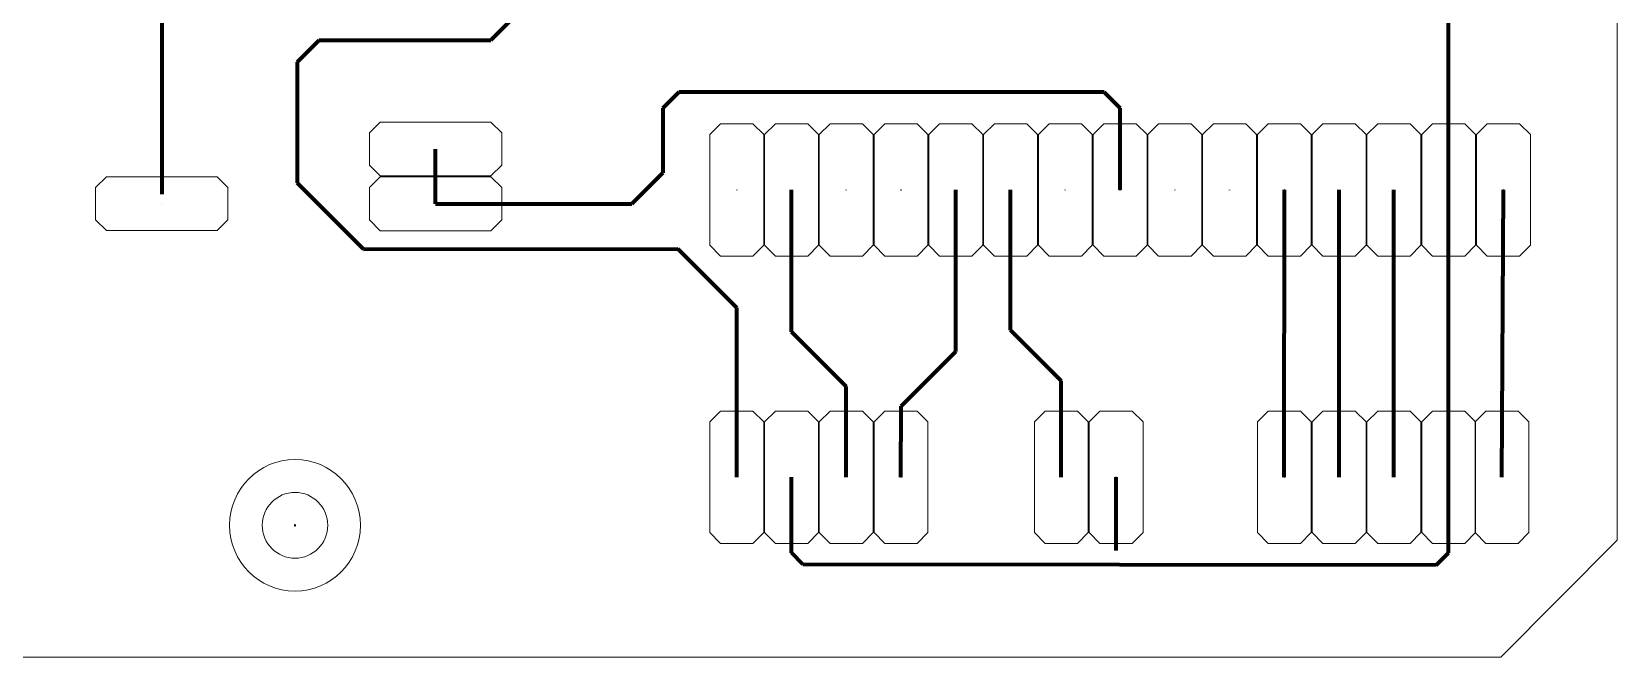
# Model space of a CAD drawing. Header units: millimetres. Extents: x -145 to 148, y -255 to 152.
# Drawn here: x -92.1 to -18.5, y 68.3 to 97.4 of the extents above; entities that cross this region are included whole.
import ezdxf

# ---------------------------------------------------------------- set-up
doc = ezdxf.new("R2010")
doc.units = ezdxf.units.MM
doc.header["$MEASUREMENT"] = 0
doc.layers.add('Layer 1', color=7, linetype='Continuous')

msp = doc.modelspace()

# ---------------------------------------------------------------- linework, layer by layer
at = {"layer": 'Layer 1', "lineweight": 18}
for major_axis, ratio in [((0, 3.0569), 0.992934), ((0, 1.5285), 0.9928688)]:
    msp.add_ellipse((-79.8414, 74.4721), major_axis=major_axis, ratio=ratio, dxfattribs=at)
at = {"layer": 'Layer 1', "color": 6, "lineweight": 120}
for points in [[(-86.0098, 112.2601), (-86.0098, 112.2601), (-86.0216, 89.8467), (-86.0216, 89.8467)], [(-26.3322, 73.1961), (-26.3322, 73.1961), (-26.3337, 109.6717), (-26.3337, 109.6717)], [(-68.1312, 99.6539), (-68.1312, 99.6539), (-70.7659, 96.9951), (-70.7659, 96.9951)], [(-78.7288, 96.9952), (-78.7288, 96.9952), (-79.7418, 95.9822), (-79.7418, 95.9822)], [(-78.7288, 96.9952), (-78.7288, 96.9952), (-70.7659, 96.9951), (-70.7659, 96.9951)], [(-79.7418, 95.9822), (-79.7418, 95.9822), (-79.7418, 90.3678), (-79.7418, 90.3678)], [(-62.7827, 93.8389), (-62.7827, 93.8389), (-62.0388, 94.5829), (-62.0388, 94.5829)], [(-42.3149, 94.5825), (-42.3149, 94.5825), (-62.0388, 94.5829), (-62.0388, 94.5829)], [(-41.571, 93.8384), (-41.571, 93.8384), (-42.3149, 94.5825), (-42.3149, 94.5825)], [(-62.7827, 93.8389), (-62.7827, 93.8389), (-62.7828, 90.8327), (-62.7828, 90.8327)], [(-41.5719, 90.0421), (-41.5719, 90.0421), (-41.5714, 93.8388), (-41.5714, 93.8388)], [(-73.3226, 89.4022), (-73.3226, 89.4022), (-73.3218, 91.9422), (-73.3218, 91.9422)], [(-64.2141, 89.4021), (-64.2141, 89.4021), (-62.7828, 90.8327), (-62.7828, 90.8327)], [(-79.7418, 90.3678), (-79.7418, 90.3678), (-76.6722, 87.2983), (-76.6722, 87.2983)], [(-56.8145, 83.4619), (-56.8145, 83.4619), (-56.8137, 90.0421), (-56.8137, 90.0421)], [(-49.1944, 82.5427), (-49.1944, 82.5427), (-49.1919, 90.0421), (-49.1919, 90.0421)], [(-46.6513, 83.5352), (-46.6513, 83.5352), (-46.6537, 90.0421), (-46.6537, 90.0421)], [(-33.9537, 76.7022), (-33.9537, 76.7022), (-33.9519, 90.0421), (-33.9519, 90.0421)], [(-31.4054, 76.7039), (-31.4054, 76.7039), (-31.4119, 90.0421), (-31.4119, 90.0421)], [(-28.8737, 76.7022), (-28.8737, 76.7022), (-28.8719, 90.0421), (-28.8719, 90.0421)], [(-23.8566, 76.7022), (-23.8566, 76.7022), (-23.7937, 90.0421), (-23.7937, 90.0421)], [(-73.3226, 89.4022), (-73.3226, 89.4022), (-64.2141, 89.4021), (-64.2141, 89.4021)], [(-76.6722, 87.2983), (-76.6722, 87.2983), (-62.0913, 87.3027), (-62.0913, 87.3027)], [(-59.3529, 84.5646), (-59.3529, 84.5646), (-62.0913, 87.3027), (-62.0913, 87.3027)], [(-59.3537, 76.7022), (-59.3537, 76.7022), (-59.3529, 84.5646), (-59.3529, 84.5646)], [(-54.2725, 80.9212), (-54.2725, 80.9212), (-56.8145, 83.4619), (-56.8145, 83.4619)], [(-44.2987, 81.1858), (-44.2987, 81.1858), (-46.6513, 83.5352), (-46.6513, 83.5352)], [(-51.7324, 80.0063), (-51.7324, 80.0063), (-49.1944, 82.5427), (-49.1944, 82.5427)], [(-54.2719, 76.7022), (-54.2719, 76.7022), (-54.2725, 80.9212), (-54.2725, 80.9212)], [(-44.3, 76.7022), (-44.3, 76.7022), (-44.2987, 81.1858), (-44.2987, 81.1858)], [(-51.7337, 76.7022), (-51.7337, 76.7022), (-51.7324, 80.0063), (-51.7324, 80.0063)], [(-56.8134, 73.1884), (-56.8134, 73.1884), (-56.8137, 76.7022), (-56.8137, 76.7022)], [(-41.7587, 73.3002), (-41.7587, 73.3002), (-41.76, 76.7022), (-41.76, 76.7022)], [(-56.2805, 72.6555), (-56.2805, 72.6555), (-56.8134, 73.1884), (-56.8134, 73.1884)], [(-26.9035, 72.6248), (-26.9035, 72.6248), (-26.3322, 73.1961), (-26.3322, 73.1961)], [(-26.9035, 72.6248), (-26.9035, 72.6248), (-56.2805, 72.6555), (-56.2805, 72.6555)]]:
    msp.add_open_spline(points, degree=3, dxfattribs=at)
at = {"layer": 'Layer 1', "lineweight": 18}
for points in [[(-18.5089, 100.0704), (-18.5089, 100.0704), (-18.5089, 73.7894), (-18.5089, 73.7894)], [(-23.9171, 68.3427), (-23.9171, 68.3427), (-18.5089, 73.7894), (-18.5089, 73.7894)], [(-130.0306, 68.3427), (-130.0306, 68.3427), (-23.9171, 68.3427), (-23.9171, 68.3427)]]:
    msp.add_open_spline(points, degree=3, dxfattribs=at)
at = {"layer": 'Layer 1', "lineweight": 9}
for points in [[(-70.7536, 90.6922), (-70.7536, 90.6922), (-75.89, 90.6922), (-75.89, 90.6922), (-75.89, 90.6922), (-76.39, 91.1922), (-76.39, 91.1922), (-76.39, 91.1922), (-76.39, 92.6922), (-76.39, 92.6922), (-76.39, 92.6922), (-75.89, 93.1922), (-75.89, 93.1922), (-75.89, 93.1922), (-70.7536, 93.1922), (-70.7536, 93.1922), (-70.7536, 93.1922), (-70.2536, 92.6922), (-70.2536, 92.6922), (-70.2536, 92.6922), (-70.2536, 91.1922), (-70.2536, 91.1922), (-70.2536, 91.1922), (-70.7536, 90.6922), (-70.7536, 90.6922)], [(-60.6019, 87.4739), (-60.6019, 87.4739), (-60.6019, 92.6103), (-60.6019, 92.6103), (-60.6019, 92.6103), (-60.1019, 93.1103), (-60.1019, 93.1103), (-60.1019, 93.1103), (-58.6019, 93.1103), (-58.6019, 93.1103), (-58.6019, 93.1103), (-58.1019, 92.6103), (-58.1019, 92.6103), (-58.1019, 92.6103), (-58.1019, 87.4739), (-58.1019, 87.4739), (-58.1019, 87.4739), (-58.6019, 86.9739), (-58.6019, 86.9739), (-58.6019, 86.9739), (-60.1019, 86.9739), (-60.1019, 86.9739), (-60.1019, 86.9739), (-60.6019, 87.4739), (-60.6019, 87.4739)], [(-58.0619, 87.4739), (-58.0619, 87.4739), (-58.0619, 92.6103), (-58.0619, 92.6103), (-58.0619, 92.6103), (-57.5619, 93.1103), (-57.5619, 93.1103), (-57.5619, 93.1103), (-56.0619, 93.1103), (-56.0619, 93.1103), (-56.0619, 93.1103), (-55.5619, 92.6103), (-55.5619, 92.6103), (-55.5619, 92.6103), (-55.5619, 87.4739), (-55.5619, 87.4739), (-55.5619, 87.4739), (-56.0619, 86.9739), (-56.0619, 86.9739), (-56.0619, 86.9739), (-57.5619, 86.9739), (-57.5619, 86.9739), (-57.5619, 86.9739), (-58.0619, 87.4739), (-58.0619, 87.4739)], [(-55.5219, 87.4739), (-55.5219, 87.4739), (-55.5219, 92.6103), (-55.5219, 92.6103), (-55.5219, 92.6103), (-55.0219, 93.1103), (-55.0219, 93.1103), (-55.0219, 93.1103), (-53.5219, 93.1103), (-53.5219, 93.1103), (-53.5219, 93.1103), (-53.0219, 92.6103), (-53.0219, 92.6103), (-53.0219, 92.6103), (-53.0219, 87.4739), (-53.0219, 87.4739), (-53.0219, 87.4739), (-53.5219, 86.9739), (-53.5219, 86.9739), (-53.5219, 86.9739), (-55.0219, 86.9739), (-55.0219, 86.9739), (-55.0219, 86.9739), (-55.5219, 87.4739), (-55.5219, 87.4739)], [(-52.9819, 87.4739), (-52.9819, 87.4739), (-52.9819, 92.6103), (-52.9819, 92.6103), (-52.9819, 92.6103), (-52.4819, 93.1103), (-52.4819, 93.1103), (-52.4819, 93.1103), (-50.9819, 93.1103), (-50.9819, 93.1103), (-50.9819, 93.1103), (-50.4819, 92.6103), (-50.4819, 92.6103), (-50.4819, 92.6103), (-50.4819, 87.4739), (-50.4819, 87.4739), (-50.4819, 87.4739), (-50.9819, 86.9739), (-50.9819, 86.9739), (-50.9819, 86.9739), (-52.4819, 86.9739), (-52.4819, 86.9739), (-52.4819, 86.9739), (-52.9819, 87.4739), (-52.9819, 87.4739)], [(-50.4419, 87.4739), (-50.4419, 87.4739), (-50.4419, 92.6103), (-50.4419, 92.6103), (-50.4419, 92.6103), (-49.9419, 93.1103), (-49.9419, 93.1103), (-49.9419, 93.1103), (-48.4419, 93.1103), (-48.4419, 93.1103), (-48.4419, 93.1103), (-47.9419, 92.6103), (-47.9419, 92.6103), (-47.9419, 92.6103), (-47.9419, 87.4739), (-47.9419, 87.4739), (-47.9419, 87.4739), (-48.4419, 86.9739), (-48.4419, 86.9739), (-48.4419, 86.9739), (-49.9419, 86.9739), (-49.9419, 86.9739), (-49.9419, 86.9739), (-50.4419, 87.4739), (-50.4419, 87.4739)], [(-47.9019, 87.4739), (-47.9019, 87.4739), (-47.9019, 92.6103), (-47.9019, 92.6103), (-47.9019, 92.6103), (-47.4019, 93.1103), (-47.4019, 93.1103), (-47.4019, 93.1103), (-45.9019, 93.1103), (-45.9019, 93.1103), (-45.9019, 93.1103), (-45.4019, 92.6103), (-45.4019, 92.6103), (-45.4019, 92.6103), (-45.4019, 87.4739), (-45.4019, 87.4739), (-45.4019, 87.4739), (-45.9019, 86.9739), (-45.9019, 86.9739), (-45.9019, 86.9739), (-47.4019, 86.9739), (-47.4019, 86.9739), (-47.4019, 86.9739), (-47.9019, 87.4739), (-47.9019, 87.4739)], [(-45.3619, 87.4739), (-45.3619, 87.4739), (-45.3619, 92.6103), (-45.3619, 92.6103), (-45.3619, 92.6103), (-44.8619, 93.1103), (-44.8619, 93.1103), (-44.8619, 93.1103), (-43.3619, 93.1103), (-43.3619, 93.1103), (-43.3619, 93.1103), (-42.8619, 92.6103), (-42.8619, 92.6103), (-42.8619, 92.6103), (-42.8619, 87.4739), (-42.8619, 87.4739), (-42.8619, 87.4739), (-43.3619, 86.9739), (-43.3619, 86.9739), (-43.3619, 86.9739), (-44.8619, 86.9739), (-44.8619, 86.9739), (-44.8619, 86.9739), (-45.3619, 87.4739), (-45.3619, 87.4739)], [(-42.8219, 87.4739), (-42.8219, 87.4739), (-42.8219, 92.6103), (-42.8219, 92.6103), (-42.8219, 92.6103), (-42.3219, 93.1103), (-42.3219, 93.1103), (-42.3219, 93.1103), (-40.8219, 93.1103), (-40.8219, 93.1103), (-40.8219, 93.1103), (-40.3219, 92.6103), (-40.3219, 92.6103), (-40.3219, 92.6103), (-40.3219, 87.4739), (-40.3219, 87.4739), (-40.3219, 87.4739), (-40.8219, 86.9739), (-40.8219, 86.9739), (-40.8219, 86.9739), (-42.3219, 86.9739), (-42.3219, 86.9739), (-42.3219, 86.9739), (-42.8219, 87.4739), (-42.8219, 87.4739)], [(-40.2819, 87.4739), (-40.2819, 87.4739), (-40.2819, 92.6103), (-40.2819, 92.6103), (-40.2819, 92.6103), (-39.7819, 93.1103), (-39.7819, 93.1103), (-39.7819, 93.1103), (-38.2819, 93.1103), (-38.2819, 93.1103), (-38.2819, 93.1103), (-37.7819, 92.6103), (-37.7819, 92.6103), (-37.7819, 92.6103), (-37.7819, 87.4739), (-37.7819, 87.4739), (-37.7819, 87.4739), (-38.2819, 86.9739), (-38.2819, 86.9739), (-38.2819, 86.9739), (-39.7819, 86.9739), (-39.7819, 86.9739), (-39.7819, 86.9739), (-40.2819, 87.4739), (-40.2819, 87.4739)], [(-37.7419, 87.4739), (-37.7419, 87.4739), (-37.7419, 92.6103), (-37.7419, 92.6103), (-37.7419, 92.6103), (-37.2419, 93.1103), (-37.2419, 93.1103), (-37.2419, 93.1103), (-35.7419, 93.1103), (-35.7419, 93.1103), (-35.7419, 93.1103), (-35.2419, 92.6103), (-35.2419, 92.6103), (-35.2419, 92.6103), (-35.2419, 87.4739), (-35.2419, 87.4739), (-35.2419, 87.4739), (-35.7419, 86.9739), (-35.7419, 86.9739), (-35.7419, 86.9739), (-37.2419, 86.9739), (-37.2419, 86.9739), (-37.2419, 86.9739), (-37.7419, 87.4739), (-37.7419, 87.4739)], [(-35.2019, 87.4739), (-35.2019, 87.4739), (-35.2019, 92.6103), (-35.2019, 92.6103), (-35.2019, 92.6103), (-34.7019, 93.1103), (-34.7019, 93.1103), (-34.7019, 93.1103), (-33.2019, 93.1103), (-33.2019, 93.1103), (-33.2019, 93.1103), (-32.7019, 92.6103), (-32.7019, 92.6103), (-32.7019, 92.6103), (-32.7019, 87.4739), (-32.7019, 87.4739), (-32.7019, 87.4739), (-33.2019, 86.9739), (-33.2019, 86.9739), (-33.2019, 86.9739), (-34.7019, 86.9739), (-34.7019, 86.9739), (-34.7019, 86.9739), (-35.2019, 87.4739), (-35.2019, 87.4739)], [(-32.6619, 87.4739), (-32.6619, 87.4739), (-32.6619, 92.6103), (-32.6619, 92.6103), (-32.6619, 92.6103), (-32.1619, 93.1103), (-32.1619, 93.1103), (-32.1619, 93.1103), (-30.6619, 93.1103), (-30.6619, 93.1103), (-30.6619, 93.1103), (-30.1619, 92.6103), (-30.1619, 92.6103), (-30.1619, 92.6103), (-30.1619, 87.4739), (-30.1619, 87.4739), (-30.1619, 87.4739), (-30.6619, 86.9739), (-30.6619, 86.9739), (-30.6619, 86.9739), (-32.1619, 86.9739), (-32.1619, 86.9739), (-32.1619, 86.9739), (-32.6619, 87.4739), (-32.6619, 87.4739)], [(-30.1219, 87.4739), (-30.1219, 87.4739), (-30.1219, 92.6103), (-30.1219, 92.6103), (-30.1219, 92.6103), (-29.6219, 93.1103), (-29.6219, 93.1103), (-29.6219, 93.1103), (-28.1219, 93.1103), (-28.1219, 93.1103), (-28.1219, 93.1103), (-27.6219, 92.6103), (-27.6219, 92.6103), (-27.6219, 92.6103), (-27.6219, 87.4739), (-27.6219, 87.4739), (-27.6219, 87.4739), (-28.1219, 86.9739), (-28.1219, 86.9739), (-28.1219, 86.9739), (-29.6219, 86.9739), (-29.6219, 86.9739), (-29.6219, 86.9739), (-30.1219, 87.4739), (-30.1219, 87.4739)], [(-27.5819, 87.4739), (-27.5819, 87.4739), (-27.5819, 92.6103), (-27.5819, 92.6103), (-27.5819, 92.6103), (-27.0819, 93.1103), (-27.0819, 93.1103), (-27.0819, 93.1103), (-25.5819, 93.1103), (-25.5819, 93.1103), (-25.5819, 93.1103), (-25.0819, 92.6103), (-25.0819, 92.6103), (-25.0819, 92.6103), (-25.0819, 87.4739), (-25.0819, 87.4739), (-25.0819, 87.4739), (-25.5819, 86.9739), (-25.5819, 86.9739), (-25.5819, 86.9739), (-27.0819, 86.9739), (-27.0819, 86.9739), (-27.0819, 86.9739), (-27.5819, 87.4739), (-27.5819, 87.4739)], [(-25.0419, 87.4739), (-25.0419, 87.4739), (-25.0419, 92.6103), (-25.0419, 92.6103), (-25.0419, 92.6103), (-24.5419, 93.1103), (-24.5419, 93.1103), (-24.5419, 93.1103), (-23.0419, 93.1103), (-23.0419, 93.1103), (-23.0419, 93.1103), (-22.5419, 92.6103), (-22.5419, 92.6103), (-22.5419, 92.6103), (-22.5419, 87.4739), (-22.5419, 87.4739), (-22.5419, 87.4739), (-23.0419, 86.9739), (-23.0419, 86.9739), (-23.0419, 86.9739), (-24.5419, 86.9739), (-24.5419, 86.9739), (-24.5419, 86.9739), (-25.0419, 87.4739), (-25.0419, 87.4739)], [(-83.4535, 88.154), (-83.4535, 88.154), (-88.5899, 88.154), (-88.5899, 88.154), (-88.5899, 88.154), (-89.0899, 88.654), (-89.0899, 88.654), (-89.0899, 88.654), (-89.0899, 90.154), (-89.0899, 90.154), (-89.0899, 90.154), (-88.5899, 90.654), (-88.5899, 90.654), (-88.5899, 90.654), (-83.4535, 90.654), (-83.4535, 90.654), (-83.4535, 90.654), (-82.9535, 90.154), (-82.9535, 90.154), (-82.9535, 90.154), (-82.9535, 88.654), (-82.9535, 88.654), (-82.9535, 88.654), (-83.4535, 88.154), (-83.4535, 88.154)], [(-70.7536, 88.1522), (-70.7536, 88.1522), (-75.89, 88.1522), (-75.89, 88.1522), (-75.89, 88.1522), (-76.39, 88.6522), (-76.39, 88.6522), (-76.39, 88.6522), (-76.39, 90.1522), (-76.39, 90.1522), (-76.39, 90.1522), (-75.89, 90.6522), (-75.89, 90.6522), (-75.89, 90.6522), (-70.7536, 90.6522), (-70.7536, 90.6522), (-70.7536, 90.6522), (-70.2536, 90.1522), (-70.2536, 90.1522), (-70.2536, 90.1522), (-70.2536, 88.6522), (-70.2536, 88.6522), (-70.2536, 88.6522), (-70.7536, 88.1522), (-70.7536, 88.1522)], [(-60.6019, 74.134), (-60.6019, 74.134), (-60.6019, 79.2704), (-60.6019, 79.2704), (-60.6019, 79.2704), (-60.1019, 79.7704), (-60.1019, 79.7704), (-60.1019, 79.7704), (-58.6019, 79.7704), (-58.6019, 79.7704), (-58.6019, 79.7704), (-58.1019, 79.2704), (-58.1019, 79.2704), (-58.1019, 79.2704), (-58.1019, 74.134), (-58.1019, 74.134), (-58.1019, 74.134), (-58.6019, 73.634), (-58.6019, 73.634), (-58.6019, 73.634), (-60.1019, 73.634), (-60.1019, 73.634), (-60.1019, 73.634), (-60.6019, 74.134), (-60.6019, 74.134)], [(-58.0619, 74.134), (-58.0619, 74.134), (-58.0619, 79.2704), (-58.0619, 79.2704), (-58.0619, 79.2704), (-57.5619, 79.7704), (-57.5619, 79.7704), (-57.5619, 79.7704), (-56.0619, 79.7704), (-56.0619, 79.7704), (-56.0619, 79.7704), (-55.5619, 79.2704), (-55.5619, 79.2704), (-55.5619, 79.2704), (-55.5619, 74.134), (-55.5619, 74.134), (-55.5619, 74.134), (-56.0619, 73.634), (-56.0619, 73.634), (-56.0619, 73.634), (-57.5619, 73.634), (-57.5619, 73.634), (-57.5619, 73.634), (-58.0619, 74.134), (-58.0619, 74.134)], [(-55.5219, 74.134), (-55.5219, 74.134), (-55.5219, 79.2704), (-55.5219, 79.2704), (-55.5219, 79.2704), (-55.0219, 79.7704), (-55.0219, 79.7704), (-55.0219, 79.7704), (-53.5219, 79.7704), (-53.5219, 79.7704), (-53.5219, 79.7704), (-53.0219, 79.2704), (-53.0219, 79.2704), (-53.0219, 79.2704), (-53.0219, 74.134), (-53.0219, 74.134), (-53.0219, 74.134), (-53.5219, 73.634), (-53.5219, 73.634), (-53.5219, 73.634), (-55.0219, 73.634), (-55.0219, 73.634), (-55.0219, 73.634), (-55.5219, 74.134), (-55.5219, 74.134)], [(-52.9819, 74.134), (-52.9819, 74.134), (-52.9819, 79.2704), (-52.9819, 79.2704), (-52.9819, 79.2704), (-52.4819, 79.7704), (-52.4819, 79.7704), (-52.4819, 79.7704), (-50.9819, 79.7704), (-50.9819, 79.7704), (-50.9819, 79.7704), (-50.4819, 79.2704), (-50.4819, 79.2704), (-50.4819, 79.2704), (-50.4819, 74.134), (-50.4819, 74.134), (-50.4819, 74.134), (-50.9819, 73.634), (-50.9819, 73.634), (-50.9819, 73.634), (-52.4819, 73.634), (-52.4819, 73.634), (-52.4819, 73.634), (-52.9819, 74.134), (-52.9819, 74.134)], [(-45.5482, 74.134), (-45.5482, 74.134), (-45.5482, 79.2704), (-45.5482, 79.2704), (-45.5482, 79.2704), (-45.0482, 79.7704), (-45.0482, 79.7704), (-45.0482, 79.7704), (-43.5482, 79.7704), (-43.5482, 79.7704), (-43.5482, 79.7704), (-43.0482, 79.2704), (-43.0482, 79.2704), (-43.0482, 79.2704), (-43.0482, 74.134), (-43.0482, 74.134), (-43.0482, 74.134), (-43.5482, 73.634), (-43.5482, 73.634), (-43.5482, 73.634), (-45.0482, 73.634), (-45.0482, 73.634), (-45.0482, 73.634), (-45.5482, 74.134), (-45.5482, 74.134)], [(-43.0082, 74.134), (-43.0082, 74.134), (-43.0082, 79.2704), (-43.0082, 79.2704), (-43.0082, 79.2704), (-42.5082, 79.7704), (-42.5082, 79.7704), (-42.5082, 79.7704), (-41.0082, 79.7704), (-41.0082, 79.7704), (-41.0082, 79.7704), (-40.5082, 79.2704), (-40.5082, 79.2704), (-40.5082, 79.2704), (-40.5082, 74.134), (-40.5082, 74.134), (-40.5082, 74.134), (-41.0082, 73.634), (-41.0082, 73.634), (-41.0082, 73.634), (-42.5082, 73.634), (-42.5082, 73.634), (-42.5082, 73.634), (-43.0082, 74.134), (-43.0082, 74.134)], [(-35.2019, 74.134), (-35.2019, 74.134), (-35.2019, 79.2704), (-35.2019, 79.2704), (-35.2019, 79.2704), (-34.7019, 79.7704), (-34.7019, 79.7704), (-34.7019, 79.7704), (-33.2019, 79.7704), (-33.2019, 79.7704), (-33.2019, 79.7704), (-32.7019, 79.2704), (-32.7019, 79.2704), (-32.7019, 79.2704), (-32.7019, 74.134), (-32.7019, 74.134), (-32.7019, 74.134), (-33.2019, 73.634), (-33.2019, 73.634), (-33.2019, 73.634), (-34.7019, 73.634), (-34.7019, 73.634), (-34.7019, 73.634), (-35.2019, 74.134), (-35.2019, 74.134)], [(-32.6619, 74.134), (-32.6619, 74.134), (-32.6619, 79.2704), (-32.6619, 79.2704), (-32.6619, 79.2704), (-32.1619, 79.7704), (-32.1619, 79.7704), (-32.1619, 79.7704), (-30.6619, 79.7704), (-30.6619, 79.7704), (-30.6619, 79.7704), (-30.1619, 79.2704), (-30.1619, 79.2704), (-30.1619, 79.2704), (-30.1619, 74.134), (-30.1619, 74.134), (-30.1619, 74.134), (-30.6619, 73.634), (-30.6619, 73.634), (-30.6619, 73.634), (-32.1619, 73.634), (-32.1619, 73.634), (-32.1619, 73.634), (-32.6619, 74.134), (-32.6619, 74.134)], [(-30.1219, 74.134), (-30.1219, 74.134), (-30.1219, 79.2704), (-30.1219, 79.2704), (-30.1219, 79.2704), (-29.6219, 79.7704), (-29.6219, 79.7704), (-29.6219, 79.7704), (-28.1219, 79.7704), (-28.1219, 79.7704), (-28.1219, 79.7704), (-27.6219, 79.2704), (-27.6219, 79.2704), (-27.6219, 79.2704), (-27.6219, 74.134), (-27.6219, 74.134), (-27.6219, 74.134), (-28.1219, 73.634), (-28.1219, 73.634), (-28.1219, 73.634), (-29.6219, 73.634), (-29.6219, 73.634), (-29.6219, 73.634), (-30.1219, 74.134), (-30.1219, 74.134)], [(-27.5819, 74.134), (-27.5819, 74.134), (-27.5819, 79.2704), (-27.5819, 79.2704), (-27.5819, 79.2704), (-27.0819, 79.7704), (-27.0819, 79.7704), (-27.0819, 79.7704), (-25.5819, 79.7704), (-25.5819, 79.7704), (-25.5819, 79.7704), (-25.0819, 79.2704), (-25.0819, 79.2704), (-25.0819, 79.2704), (-25.0819, 74.134), (-25.0819, 74.134), (-25.0819, 74.134), (-25.5819, 73.634), (-25.5819, 73.634), (-25.5819, 73.634), (-27.0819, 73.634), (-27.0819, 73.634), (-27.0819, 73.634), (-27.5819, 74.134), (-27.5819, 74.134)], [(-25.1066, 74.134), (-25.1066, 74.134), (-25.1066, 79.2704), (-25.1066, 79.2704), (-25.1066, 79.2704), (-24.6066, 79.7704), (-24.6066, 79.7704), (-24.6066, 79.7704), (-23.1066, 79.7704), (-23.1066, 79.7704), (-23.1066, 79.7704), (-22.6066, 79.2704), (-22.6066, 79.2704), (-22.6066, 79.2704), (-22.6066, 74.134), (-22.6066, 74.134), (-22.6066, 74.134), (-23.1066, 73.634), (-23.1066, 73.634), (-23.1066, 73.634), (-24.6066, 73.634), (-24.6066, 73.634), (-24.6066, 73.634), (-25.1066, 74.134), (-25.1066, 74.134)]]:
    msp.add_open_spline(points, degree=3, knots=[0, 0, 0, 0, 0.125, 0.125, 0.125, 0.25, 0.25, 0.25, 0.375, 0.375, 0.375, 0.5, 0.5, 0.5, 0.625, 0.625, 0.625, 0.75, 0.75, 0.75, 0.875, 0.875, 0.875, 1, 1, 1, 1], dxfattribs=at)
at = {"layer": 'Layer 1', "color": 5}
for points in [[(-73.3201, 91.9422), (-73.3201, 91.9422), (-73.3201, 91.9387), (-73.3201, 91.9387), (-73.3201, 91.9387), (-73.3236, 91.9387), (-73.3236, 91.9387), (-73.3236, 91.9387), (-73.3236, 91.9422), (-73.3236, 91.9422), (-73.3236, 91.9422), (-73.3201, 91.9422), (-73.3201, 91.9422)], [(-59.3519, 90.0404), (-59.3519, 90.0404), (-59.3554, 90.0404), (-59.3554, 90.0404), (-59.3554, 90.0404), (-59.3554, 90.0439), (-59.3554, 90.0439), (-59.3554, 90.0439), (-59.3519, 90.0439), (-59.3519, 90.0439), (-59.3519, 90.0439), (-59.3519, 90.0404), (-59.3519, 90.0404)], [(-56.8119, 90.0404), (-56.8119, 90.0404), (-56.8154, 90.0404), (-56.8154, 90.0404), (-56.8154, 90.0404), (-56.8154, 90.0439), (-56.8154, 90.0439), (-56.8154, 90.0439), (-56.8119, 90.0439), (-56.8119, 90.0439), (-56.8119, 90.0439), (-56.8119, 90.0404), (-56.8119, 90.0404)], [(-54.2719, 90.0404), (-54.2719, 90.0404), (-54.2754, 90.0404), (-54.2754, 90.0404), (-54.2754, 90.0404), (-54.2754, 90.0439), (-54.2754, 90.0439), (-54.2754, 90.0439), (-54.2719, 90.0439), (-54.2719, 90.0439), (-54.2719, 90.0439), (-54.2719, 90.0404), (-54.2719, 90.0404)], [(-51.7319, 90.0404), (-51.7319, 90.0404), (-51.7354, 90.0404), (-51.7354, 90.0404), (-51.7354, 90.0404), (-51.7354, 90.0439), (-51.7354, 90.0439), (-51.7354, 90.0439), (-51.7319, 90.0439), (-51.7319, 90.0439), (-51.7319, 90.0439), (-51.7319, 90.0404), (-51.7319, 90.0404)], [(-49.1919, 90.0404), (-49.1919, 90.0404), (-49.1954, 90.0404), (-49.1954, 90.0404), (-49.1954, 90.0404), (-49.1954, 90.0439), (-49.1954, 90.0439), (-49.1954, 90.0439), (-49.1919, 90.0439), (-49.1919, 90.0439), (-49.1919, 90.0439), (-49.1919, 90.0404), (-49.1919, 90.0404)], [(-46.6519, 90.0404), (-46.6519, 90.0404), (-46.6554, 90.0404), (-46.6554, 90.0404), (-46.6554, 90.0404), (-46.6554, 90.0439), (-46.6554, 90.0439), (-46.6554, 90.0439), (-46.6519, 90.0439), (-46.6519, 90.0439), (-46.6519, 90.0439), (-46.6519, 90.0404), (-46.6519, 90.0404)], [(-44.1119, 90.0404), (-44.1119, 90.0404), (-44.1154, 90.0404), (-44.1154, 90.0404), (-44.1154, 90.0404), (-44.1154, 90.0439), (-44.1154, 90.0439), (-44.1154, 90.0439), (-44.1119, 90.0439), (-44.1119, 90.0439), (-44.1119, 90.0439), (-44.1119, 90.0404), (-44.1119, 90.0404)], [(-41.5719, 90.0404), (-41.5719, 90.0404), (-41.5754, 90.0404), (-41.5754, 90.0404), (-41.5754, 90.0404), (-41.5754, 90.0439), (-41.5754, 90.0439), (-41.5754, 90.0439), (-41.5719, 90.0439), (-41.5719, 90.0439), (-41.5719, 90.0439), (-41.5719, 90.0404), (-41.5719, 90.0404)], [(-39.0319, 90.0404), (-39.0319, 90.0404), (-39.0354, 90.0404), (-39.0354, 90.0404), (-39.0354, 90.0404), (-39.0354, 90.0439), (-39.0354, 90.0439), (-39.0354, 90.0439), (-39.0319, 90.0439), (-39.0319, 90.0439), (-39.0319, 90.0439), (-39.0319, 90.0404), (-39.0319, 90.0404)], [(-36.4919, 90.0404), (-36.4919, 90.0404), (-36.4954, 90.0404), (-36.4954, 90.0404), (-36.4954, 90.0404), (-36.4954, 90.0439), (-36.4954, 90.0439), (-36.4954, 90.0439), (-36.4919, 90.0439), (-36.4919, 90.0439), (-36.4919, 90.0439), (-36.4919, 90.0404), (-36.4919, 90.0404)], [(-33.9519, 90.0404), (-33.9519, 90.0404), (-33.9554, 90.0404), (-33.9554, 90.0404), (-33.9554, 90.0404), (-33.9554, 90.0439), (-33.9554, 90.0439), (-33.9554, 90.0439), (-33.9519, 90.0439), (-33.9519, 90.0439), (-33.9519, 90.0439), (-33.9519, 90.0404), (-33.9519, 90.0404)], [(-31.4119, 90.0404), (-31.4119, 90.0404), (-31.4154, 90.0404), (-31.4154, 90.0404), (-31.4154, 90.0404), (-31.4154, 90.0439), (-31.4154, 90.0439), (-31.4154, 90.0439), (-31.4119, 90.0439), (-31.4119, 90.0439), (-31.4119, 90.0439), (-31.4119, 90.0404), (-31.4119, 90.0404)], [(-28.8719, 90.0404), (-28.8719, 90.0404), (-28.8754, 90.0404), (-28.8754, 90.0404), (-28.8754, 90.0404), (-28.8754, 90.0439), (-28.8754, 90.0439), (-28.8754, 90.0439), (-28.8719, 90.0439), (-28.8719, 90.0439), (-28.8719, 90.0439), (-28.8719, 90.0404), (-28.8719, 90.0404)], [(-26.3319, 90.0404), (-26.3319, 90.0404), (-26.3354, 90.0404), (-26.3354, 90.0404), (-26.3354, 90.0404), (-26.3354, 90.0439), (-26.3354, 90.0439), (-26.3354, 90.0439), (-26.3319, 90.0439), (-26.3319, 90.0439), (-26.3319, 90.0439), (-26.3319, 90.0404), (-26.3319, 90.0404)], [(-23.7919, 90.0404), (-23.7919, 90.0404), (-23.7954, 90.0404), (-23.7954, 90.0404), (-23.7954, 90.0404), (-23.7954, 90.0439), (-23.7954, 90.0439), (-23.7954, 90.0439), (-23.7919, 90.0439), (-23.7919, 90.0439), (-23.7919, 90.0439), (-23.7919, 90.0404), (-23.7919, 90.0404)], [(-86.02, 89.404), (-86.02, 89.404), (-86.02, 89.4005), (-86.02, 89.4005), (-86.02, 89.4005), (-86.0235, 89.4005), (-86.0235, 89.4005), (-86.0235, 89.4005), (-86.0235, 89.404), (-86.0235, 89.404), (-86.0235, 89.404), (-86.02, 89.404), (-86.02, 89.404)], [(-73.3201, 89.4022), (-73.3201, 89.4022), (-73.3201, 89.3987), (-73.3201, 89.3987), (-73.3201, 89.3987), (-73.3236, 89.3987), (-73.3236, 89.3987), (-73.3236, 89.3987), (-73.3236, 89.4022), (-73.3236, 89.4022), (-73.3236, 89.4022), (-73.3201, 89.4022), (-73.3201, 89.4022)], [(-59.3519, 76.7005), (-59.3519, 76.7005), (-59.3554, 76.7005), (-59.3554, 76.7005), (-59.3554, 76.7005), (-59.3554, 76.704), (-59.3554, 76.704), (-59.3554, 76.704), (-59.3519, 76.704), (-59.3519, 76.704), (-59.3519, 76.704), (-59.3519, 76.7005), (-59.3519, 76.7005)], [(-56.8119, 76.7005), (-56.8119, 76.7005), (-56.8154, 76.7005), (-56.8154, 76.7005), (-56.8154, 76.7005), (-56.8154, 76.704), (-56.8154, 76.704), (-56.8154, 76.704), (-56.8119, 76.704), (-56.8119, 76.704), (-56.8119, 76.704), (-56.8119, 76.7005), (-56.8119, 76.7005)], [(-54.2719, 76.7005), (-54.2719, 76.7005), (-54.2754, 76.7005), (-54.2754, 76.7005), (-54.2754, 76.7005), (-54.2754, 76.704), (-54.2754, 76.704), (-54.2754, 76.704), (-54.2719, 76.704), (-54.2719, 76.704), (-54.2719, 76.704), (-54.2719, 76.7005), (-54.2719, 76.7005)], [(-51.7319, 76.7005), (-51.7319, 76.7005), (-51.7354, 76.7005), (-51.7354, 76.7005), (-51.7354, 76.7005), (-51.7354, 76.704), (-51.7354, 76.704), (-51.7354, 76.704), (-51.7319, 76.704), (-51.7319, 76.704), (-51.7319, 76.704), (-51.7319, 76.7005), (-51.7319, 76.7005)], [(-44.2982, 76.7005), (-44.2982, 76.7005), (-44.3017, 76.7005), (-44.3017, 76.7005), (-44.3017, 76.7005), (-44.3017, 76.704), (-44.3017, 76.704), (-44.3017, 76.704), (-44.2982, 76.704), (-44.2982, 76.704), (-44.2982, 76.704), (-44.2982, 76.7005), (-44.2982, 76.7005)], [(-41.7582, 76.7005), (-41.7582, 76.7005), (-41.7617, 76.7005), (-41.7617, 76.7005), (-41.7617, 76.7005), (-41.7617, 76.704), (-41.7617, 76.704), (-41.7617, 76.704), (-41.7582, 76.704), (-41.7582, 76.704), (-41.7582, 76.704), (-41.7582, 76.7005), (-41.7582, 76.7005)], [(-33.9519, 76.7005), (-33.9519, 76.7005), (-33.9554, 76.7005), (-33.9554, 76.7005), (-33.9554, 76.7005), (-33.9554, 76.704), (-33.9554, 76.704), (-33.9554, 76.704), (-33.9519, 76.704), (-33.9519, 76.704), (-33.9519, 76.704), (-33.9519, 76.7005), (-33.9519, 76.7005)], [(-31.4119, 76.7005), (-31.4119, 76.7005), (-31.4154, 76.7005), (-31.4154, 76.7005), (-31.4154, 76.7005), (-31.4154, 76.704), (-31.4154, 76.704), (-31.4154, 76.704), (-31.4119, 76.704), (-31.4119, 76.704), (-31.4119, 76.704), (-31.4119, 76.7005), (-31.4119, 76.7005)], [(-28.8719, 76.7005), (-28.8719, 76.7005), (-28.8754, 76.7005), (-28.8754, 76.7005), (-28.8754, 76.7005), (-28.8754, 76.704), (-28.8754, 76.704), (-28.8754, 76.704), (-28.8719, 76.704), (-28.8719, 76.704), (-28.8719, 76.704), (-28.8719, 76.7005), (-28.8719, 76.7005)], [(-26.3319, 76.7005), (-26.3319, 76.7005), (-26.3354, 76.7005), (-26.3354, 76.7005), (-26.3354, 76.7005), (-26.3354, 76.704), (-26.3354, 76.704), (-26.3354, 76.704), (-26.3319, 76.704), (-26.3319, 76.704), (-26.3319, 76.704), (-26.3319, 76.7005), (-26.3319, 76.7005)], [(-23.8566, 76.7005), (-23.8566, 76.7005), (-23.8601, 76.7005), (-23.8601, 76.7005), (-23.8601, 76.7005), (-23.8601, 76.704), (-23.8601, 76.704), (-23.8601, 76.704), (-23.8566, 76.704), (-23.8566, 76.704), (-23.8566, 76.704), (-23.8566, 76.7005), (-23.8566, 76.7005)]]:
    msp.add_open_spline(points, degree=3, knots=[0, 0, 0, 0, 0.25, 0.25, 0.25, 0.5, 0.5, 0.5, 0.75, 0.75, 0.75, 1, 1, 1, 1], dxfattribs=at)
at = {"layer": 'Layer 1', "color": 5, "lineweight": 9}
for points in [[(-73.3201, 91.9422), (-73.3201, 91.9422), (-73.3201, 91.9387), (-73.3201, 91.9387), (-73.3201, 91.9387), (-73.3236, 91.9387), (-73.3236, 91.9387), (-73.3236, 91.9387), (-73.3236, 91.9422), (-73.3236, 91.9422), (-73.3236, 91.9422), (-73.3201, 91.9422), (-73.3201, 91.9422)], [(-59.3519, 90.0404), (-59.3519, 90.0404), (-59.3554, 90.0404), (-59.3554, 90.0404), (-59.3554, 90.0404), (-59.3554, 90.0439), (-59.3554, 90.0439), (-59.3554, 90.0439), (-59.3519, 90.0439), (-59.3519, 90.0439), (-59.3519, 90.0439), (-59.3519, 90.0404), (-59.3519, 90.0404)], [(-56.8119, 90.0404), (-56.8119, 90.0404), (-56.8154, 90.0404), (-56.8154, 90.0404), (-56.8154, 90.0404), (-56.8154, 90.0439), (-56.8154, 90.0439), (-56.8154, 90.0439), (-56.8119, 90.0439), (-56.8119, 90.0439), (-56.8119, 90.0439), (-56.8119, 90.0404), (-56.8119, 90.0404)], [(-54.2719, 90.0404), (-54.2719, 90.0404), (-54.2754, 90.0404), (-54.2754, 90.0404), (-54.2754, 90.0404), (-54.2754, 90.0439), (-54.2754, 90.0439), (-54.2754, 90.0439), (-54.2719, 90.0439), (-54.2719, 90.0439), (-54.2719, 90.0439), (-54.2719, 90.0404), (-54.2719, 90.0404)], [(-51.7319, 90.0404), (-51.7319, 90.0404), (-51.7354, 90.0404), (-51.7354, 90.0404), (-51.7354, 90.0404), (-51.7354, 90.0439), (-51.7354, 90.0439), (-51.7354, 90.0439), (-51.7319, 90.0439), (-51.7319, 90.0439), (-51.7319, 90.0439), (-51.7319, 90.0404), (-51.7319, 90.0404)], [(-49.1919, 90.0404), (-49.1919, 90.0404), (-49.1954, 90.0404), (-49.1954, 90.0404), (-49.1954, 90.0404), (-49.1954, 90.0439), (-49.1954, 90.0439), (-49.1954, 90.0439), (-49.1919, 90.0439), (-49.1919, 90.0439), (-49.1919, 90.0439), (-49.1919, 90.0404), (-49.1919, 90.0404)], [(-46.6519, 90.0404), (-46.6519, 90.0404), (-46.6554, 90.0404), (-46.6554, 90.0404), (-46.6554, 90.0404), (-46.6554, 90.0439), (-46.6554, 90.0439), (-46.6554, 90.0439), (-46.6519, 90.0439), (-46.6519, 90.0439), (-46.6519, 90.0439), (-46.6519, 90.0404), (-46.6519, 90.0404)], [(-44.1119, 90.0404), (-44.1119, 90.0404), (-44.1154, 90.0404), (-44.1154, 90.0404), (-44.1154, 90.0404), (-44.1154, 90.0439), (-44.1154, 90.0439), (-44.1154, 90.0439), (-44.1119, 90.0439), (-44.1119, 90.0439), (-44.1119, 90.0439), (-44.1119, 90.0404), (-44.1119, 90.0404)], [(-41.5719, 90.0404), (-41.5719, 90.0404), (-41.5754, 90.0404), (-41.5754, 90.0404), (-41.5754, 90.0404), (-41.5754, 90.0439), (-41.5754, 90.0439), (-41.5754, 90.0439), (-41.5719, 90.0439), (-41.5719, 90.0439), (-41.5719, 90.0439), (-41.5719, 90.0404), (-41.5719, 90.0404)], [(-39.0319, 90.0404), (-39.0319, 90.0404), (-39.0354, 90.0404), (-39.0354, 90.0404), (-39.0354, 90.0404), (-39.0354, 90.0439), (-39.0354, 90.0439), (-39.0354, 90.0439), (-39.0319, 90.0439), (-39.0319, 90.0439), (-39.0319, 90.0439), (-39.0319, 90.0404), (-39.0319, 90.0404)], [(-36.4919, 90.0404), (-36.4919, 90.0404), (-36.4954, 90.0404), (-36.4954, 90.0404), (-36.4954, 90.0404), (-36.4954, 90.0439), (-36.4954, 90.0439), (-36.4954, 90.0439), (-36.4919, 90.0439), (-36.4919, 90.0439), (-36.4919, 90.0439), (-36.4919, 90.0404), (-36.4919, 90.0404)], [(-33.9519, 90.0404), (-33.9519, 90.0404), (-33.9554, 90.0404), (-33.9554, 90.0404), (-33.9554, 90.0404), (-33.9554, 90.0439), (-33.9554, 90.0439), (-33.9554, 90.0439), (-33.9519, 90.0439), (-33.9519, 90.0439), (-33.9519, 90.0439), (-33.9519, 90.0404), (-33.9519, 90.0404)], [(-31.4119, 90.0404), (-31.4119, 90.0404), (-31.4154, 90.0404), (-31.4154, 90.0404), (-31.4154, 90.0404), (-31.4154, 90.0439), (-31.4154, 90.0439), (-31.4154, 90.0439), (-31.4119, 90.0439), (-31.4119, 90.0439), (-31.4119, 90.0439), (-31.4119, 90.0404), (-31.4119, 90.0404)], [(-28.8719, 90.0404), (-28.8719, 90.0404), (-28.8754, 90.0404), (-28.8754, 90.0404), (-28.8754, 90.0404), (-28.8754, 90.0439), (-28.8754, 90.0439), (-28.8754, 90.0439), (-28.8719, 90.0439), (-28.8719, 90.0439), (-28.8719, 90.0439), (-28.8719, 90.0404), (-28.8719, 90.0404)], [(-26.3319, 90.0404), (-26.3319, 90.0404), (-26.3354, 90.0404), (-26.3354, 90.0404), (-26.3354, 90.0404), (-26.3354, 90.0439), (-26.3354, 90.0439), (-26.3354, 90.0439), (-26.3319, 90.0439), (-26.3319, 90.0439), (-26.3319, 90.0439), (-26.3319, 90.0404), (-26.3319, 90.0404)], [(-23.7919, 90.0404), (-23.7919, 90.0404), (-23.7954, 90.0404), (-23.7954, 90.0404), (-23.7954, 90.0404), (-23.7954, 90.0439), (-23.7954, 90.0439), (-23.7954, 90.0439), (-23.7919, 90.0439), (-23.7919, 90.0439), (-23.7919, 90.0439), (-23.7919, 90.0404), (-23.7919, 90.0404)], [(-86.02, 89.404), (-86.02, 89.404), (-86.02, 89.4005), (-86.02, 89.4005), (-86.02, 89.4005), (-86.0235, 89.4005), (-86.0235, 89.4005), (-86.0235, 89.4005), (-86.0235, 89.404), (-86.0235, 89.404), (-86.0235, 89.404), (-86.02, 89.404), (-86.02, 89.404)], [(-73.3201, 89.4022), (-73.3201, 89.4022), (-73.3201, 89.3987), (-73.3201, 89.3987), (-73.3201, 89.3987), (-73.3236, 89.3987), (-73.3236, 89.3987), (-73.3236, 89.3987), (-73.3236, 89.4022), (-73.3236, 89.4022), (-73.3236, 89.4022), (-73.3201, 89.4022), (-73.3201, 89.4022)], [(-59.3519, 76.7005), (-59.3519, 76.7005), (-59.3554, 76.7005), (-59.3554, 76.7005), (-59.3554, 76.7005), (-59.3554, 76.704), (-59.3554, 76.704), (-59.3554, 76.704), (-59.3519, 76.704), (-59.3519, 76.704), (-59.3519, 76.704), (-59.3519, 76.7005), (-59.3519, 76.7005)], [(-56.8119, 76.7005), (-56.8119, 76.7005), (-56.8154, 76.7005), (-56.8154, 76.7005), (-56.8154, 76.7005), (-56.8154, 76.704), (-56.8154, 76.704), (-56.8154, 76.704), (-56.8119, 76.704), (-56.8119, 76.704), (-56.8119, 76.704), (-56.8119, 76.7005), (-56.8119, 76.7005)], [(-54.2719, 76.7005), (-54.2719, 76.7005), (-54.2754, 76.7005), (-54.2754, 76.7005), (-54.2754, 76.7005), (-54.2754, 76.704), (-54.2754, 76.704), (-54.2754, 76.704), (-54.2719, 76.704), (-54.2719, 76.704), (-54.2719, 76.704), (-54.2719, 76.7005), (-54.2719, 76.7005)], [(-51.7319, 76.7005), (-51.7319, 76.7005), (-51.7354, 76.7005), (-51.7354, 76.7005), (-51.7354, 76.7005), (-51.7354, 76.704), (-51.7354, 76.704), (-51.7354, 76.704), (-51.7319, 76.704), (-51.7319, 76.704), (-51.7319, 76.704), (-51.7319, 76.7005), (-51.7319, 76.7005)], [(-44.2982, 76.7005), (-44.2982, 76.7005), (-44.3017, 76.7005), (-44.3017, 76.7005), (-44.3017, 76.7005), (-44.3017, 76.704), (-44.3017, 76.704), (-44.3017, 76.704), (-44.2982, 76.704), (-44.2982, 76.704), (-44.2982, 76.704), (-44.2982, 76.7005), (-44.2982, 76.7005)], [(-41.7582, 76.7005), (-41.7582, 76.7005), (-41.7617, 76.7005), (-41.7617, 76.7005), (-41.7617, 76.7005), (-41.7617, 76.704), (-41.7617, 76.704), (-41.7617, 76.704), (-41.7582, 76.704), (-41.7582, 76.704), (-41.7582, 76.704), (-41.7582, 76.7005), (-41.7582, 76.7005)], [(-33.9519, 76.7005), (-33.9519, 76.7005), (-33.9554, 76.7005), (-33.9554, 76.7005), (-33.9554, 76.7005), (-33.9554, 76.704), (-33.9554, 76.704), (-33.9554, 76.704), (-33.9519, 76.704), (-33.9519, 76.704), (-33.9519, 76.704), (-33.9519, 76.7005), (-33.9519, 76.7005)], [(-31.4119, 76.7005), (-31.4119, 76.7005), (-31.4154, 76.7005), (-31.4154, 76.7005), (-31.4154, 76.7005), (-31.4154, 76.704), (-31.4154, 76.704), (-31.4154, 76.704), (-31.4119, 76.704), (-31.4119, 76.704), (-31.4119, 76.704), (-31.4119, 76.7005), (-31.4119, 76.7005)], [(-28.8719, 76.7005), (-28.8719, 76.7005), (-28.8754, 76.7005), (-28.8754, 76.7005), (-28.8754, 76.7005), (-28.8754, 76.704), (-28.8754, 76.704), (-28.8754, 76.704), (-28.8719, 76.704), (-28.8719, 76.704), (-28.8719, 76.704), (-28.8719, 76.7005), (-28.8719, 76.7005)], [(-26.3319, 76.7005), (-26.3319, 76.7005), (-26.3354, 76.7005), (-26.3354, 76.7005), (-26.3354, 76.7005), (-26.3354, 76.704), (-26.3354, 76.704), (-26.3354, 76.704), (-26.3319, 76.704), (-26.3319, 76.704), (-26.3319, 76.704), (-26.3319, 76.7005), (-26.3319, 76.7005)], [(-23.8566, 76.7005), (-23.8566, 76.7005), (-23.8601, 76.7005), (-23.8601, 76.7005), (-23.8601, 76.7005), (-23.8601, 76.704), (-23.8601, 76.704), (-23.8601, 76.704), (-23.8566, 76.704), (-23.8566, 76.704), (-23.8566, 76.704), (-23.8566, 76.7005), (-23.8566, 76.7005)]]:
    msp.add_open_spline(points, degree=3, knots=[0, 0, 0, 0, 0.25, 0.25, 0.25, 0.5, 0.5, 0.5, 0.75, 0.75, 0.75, 1, 1, 1, 1], dxfattribs=at)
at = {"layer": 'Layer 1'}
msp.add_open_spline([(-79.8592, 74.4542), (-79.8592, 74.4542), (-79.8592, 74.4901), (-79.8592, 74.4901), (-79.8592, 74.4901), (-79.8235, 74.4901), (-79.8235, 74.4901), (-79.8235, 74.4901), (-79.8235, 74.4542), (-79.8235, 74.4542), (-79.8235, 74.4542), (-79.8592, 74.4542), (-79.8592, 74.4542)], degree=3, knots=[0, 0, 0, 0, 0.25, 0.25, 0.25, 0.5, 0.5, 0.5, 0.75, 0.75, 0.75, 1, 1, 1, 1], dxfattribs=at)
at = {"layer": 'Layer 1', "color": 1, "lineweight": 9}
msp.add_open_spline([(-79.8592, 74.4542), (-79.8592, 74.4542), (-79.8592, 74.4901), (-79.8592, 74.4901), (-79.8592, 74.4901), (-79.8235, 74.4901), (-79.8235, 74.4901), (-79.8235, 74.4901), (-79.8235, 74.4542), (-79.8235, 74.4542), (-79.8235, 74.4542), (-79.8592, 74.4542), (-79.8592, 74.4542)], degree=3, knots=[0, 0, 0, 0, 0.25, 0.25, 0.25, 0.5, 0.5, 0.5, 0.75, 0.75, 0.75, 1, 1, 1, 1], dxfattribs=at)

doc.saveas('drawing.dxf')
